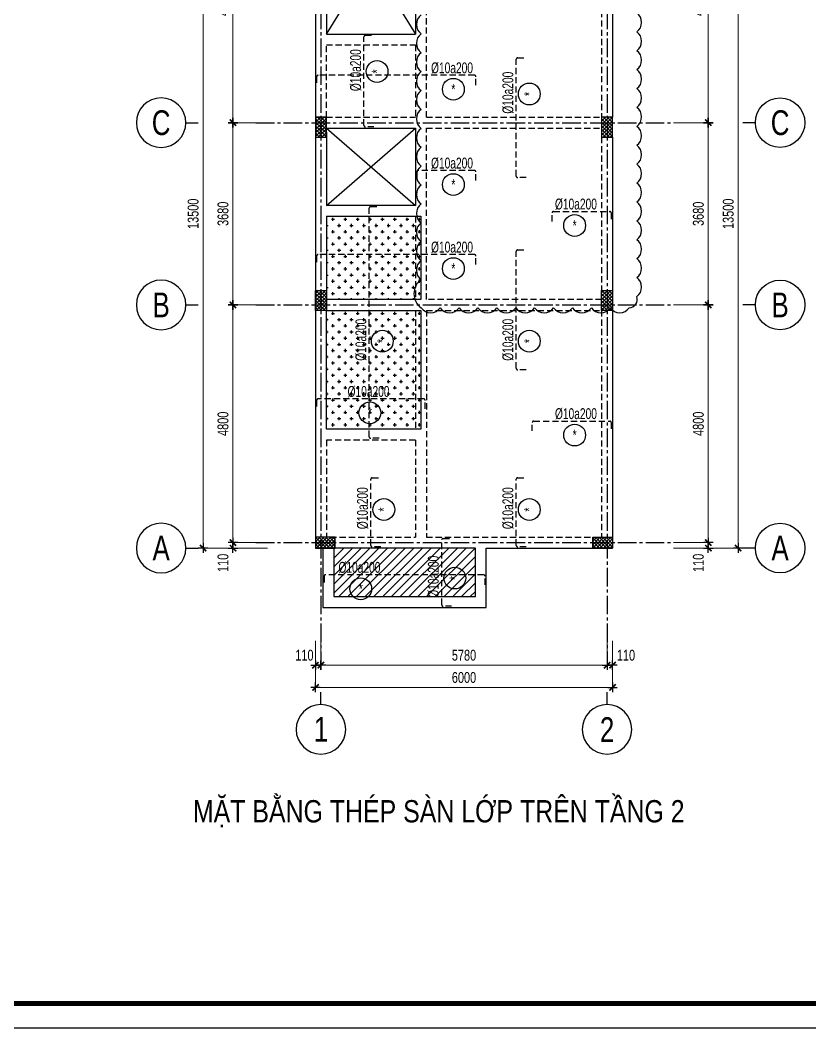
# Model space of a CAD drawing. Header units: millimetres. Extents: x -19243 to 35436, y -10001 to 31108.
# Drawn here: x 11358 to 27309, y -10001 to 10346 of the extents above; entities that cross this region are included whole.
import ezdxf
from ezdxf.enums import TextEntityAlignment as Align

# ---------------------------------------------------------------- set-up
doc = ezdxf.new("R2010")
doc.units = ezdxf.units.MM
doc.header["$MEASUREMENT"] = 0
for name, pattern in [('HIDDEN', [0.375, 0.25, -0.125]), ('Xref Grid A18$0$CENTER2', [1.125, 0.75, -0.125, 0.125, -0.125]), ('Xref Structure Plan 2 (A18)$0$HIDDEN', [0.375, 0.25, -0.125])]:
    doc.linetypes.add(name, pattern=pattern)
doc.layers.get('DEFPOINTS').update_dxf_attribs({"color": 87})
for name, color, linetype in [('06.TEXT', 2, 'Continuous'), ('CDC.14.STEELNUM', 2, 'Continuous'), ('KCS_STEEL_TOP', 4, 'HIDDEN'), ('KCS_TEXT_THEP', 7, 'Continuous'), ('Xref Column Plan 2 (A18)$0$$0$09.COLUMN', 4, 'Continuous'), ('Xref Column Plan 2 (A18)$0$10.HATCH', 9, 'Continuous'), ('Xref Grid A18$0$01.AXIS', 160, 'Xref Grid A18$0$CENTER2'), ('Xref Grid A18$0$02.DIM', 8, 'Continuous'), ('Xref Structure Plan 2 (A18)$0$03.BORDER', 3, 'Continuous'), ('Xref Structure Plan 2 (A18)$0$04.HIDDEN', 8, 'Xref Structure Plan 2 (A18)$0$HIDDEN'), ('Xref Structure Plan 2 (A18)$0$10.HATCH', 9, 'Continuous'), ('Xref Structure Plan 2 (A18)$0$11.NOTE', 8, 'Continuous')]:
    doc.layers.add(name, color=color, linetype=linetype)
for name, color, linetype, lineweight in [('KHUNGTEN', 7, 'Continuous', 20), ('Xref Column Plan 2 (A18)$0$KHUNGTEN', 7, 'Continuous', 20), ('Xref khung ten  A3 TKCS$0$A-KY HIEU', 34, 'Continuous', 20)]:
    doc.layers.add(name, color=color, linetype=linetype, lineweight=lineweight)
doc.styles.add('ARIAL', font='arial.ttf', dxfattribs={"width": 0.6})
doc.styles.add('KCS_SMTEXT', font='3t-unicode.shx', dxfattribs={"width": 0.7})
doc.styles.add('Xref Grid A18$0$BIGTEXT', font='arial.ttf', dxfattribs={"width": 0.8})
doc.styles.add('Xref Grid A18$0$SMTEXT', font='3t-unicode.shx', dxfattribs={"width": 0.75})
doc.dimstyles.new('Xref Grid A18$0$X1', dxfattribs={"dimtxt": 220, "dimasz": 0.8, "dimexe": 0, "dimexo": 0, "dimgap": 90, "dimtad": 1, "dimdec": 0, "dimzin": 13, "dimdsep": 46, "dimtxsty": 'Xref Grid A18$0$SMTEXT', "dimblk1": 'Xref Grid A18$0$CHEO', "dimblk2": 'Xref Grid A18$0$CHEO', "dimsah": 1, "dimcen": 0, "dimclrd": 256, "dimclre": 256, "dimclrt": 2, "dimadec": 0, "dimazin": 0, "dimtfac": 1, "dimtdec": 0, "dimtix": 1, "dimtmove": 2, "dimatfit": 3, "dimldrblk": 'Xref Grid A18$0$CHEO', "dimfxl": 1, "dimtolj": 1, "dimtzin": 13, "dimarcsym": 0})
pattern_1 = [(135, (-6989.16, 4489.917), (-35.35534, -35.35534), []), (225, (-6989.16, 4489.917), (35.35534, -35.35534), [])]

# ---------------------------------------------------------------- blocks, each defined once
blk = doc.blocks.new('Xref khung ten  A3 TKCS')
at = {"layer": 'DEFPOINTS', "color": 125}
blk.add_lwpolyline([(-57730.37, -13938.76), (-57310.37, -13938.76), (-57310.37, -13641.76), (-57730.37, -13641.76)], close=True, dxfattribs=at)
at = {"layer": 'Xref khung ten  A3 TKCS$0$A-KY HIEU', "color": 0, "const_width": 1.02}
blk.add_lwpolyline([(-57716.02, -13933.85), (-57716.02, -13646.66), (-57315.38, -13646.66), (-57315.38, -13933.85)], close=True, dxfattribs=at)
blk = doc.blocks.new('Xref Grid A18$0$CHEO')
at = {"layer": 'Xref Grid A18$0$02.DIM'}
for points in [[(-121, 0), (121, 0)], [(0, 121), (0, -121)]]:
    blk.add_lwpolyline(points, dxfattribs=at)
at = {"layer": 'Xref Grid A18$0$02.DIM', "const_width": 40}
blk.add_lwpolyline([(80, 80), (-80, -81)], dxfattribs=at)
blk = doc.blocks.new('*D443')
at = {"layer": 'DEFPOINTS', "color": 0, "transparency": 16777216}
for p in [(-1076, 4800), (-1076, 0), (-1777, 0)]:
    blk.add_point(p, dxfattribs=at)
at = {"layer": 'Xref Grid A18$0$02.DIM', "lineweight": -2, "transparency": 16777216}
for p, q in [((-1076, 4800), (-1777, 4800)), ((-1777, 4799), (-1777, 1)), ((-1076, 0), (-1777, 0))]:
    blk.add_line(p, q, dxfattribs=at)
at = {"layer": 'Xref Grid A18$0$02.DIM', "lineweight": -2, "transparency": 16777216, "xscale": 0.8, "yscale": 0.8, "zscale": 0.8}
for p, rotation in [((-1777, 4800), 90), ((-1777, 0), 270)]:
    blk.add_blockref('Xref Grid A18$0$CHEO', p, dxfattribs=dict(at, rotation=rotation))
at = {"layer": 'Xref Grid A18$0$02.DIM', "color": 2, "transparency": 16777216, "insert": (-1977, 2400), "char_height": 220, "attachment_point": 5, "rotation": 90, "style": 'Xref Grid A18$0$SMTEXT'}
blk.add_mtext('\\A1;4800', dxfattribs=at)
blk = doc.blocks.new('*D444')
at = {"layer": 'DEFPOINTS', "color": 0, "transparency": 16777216}
for p in [(-1777, 8480), (-1076, 8480), (-1076, 4800)]:
    blk.add_point(p, dxfattribs=at)
at = {"layer": 'Xref Grid A18$0$02.DIM', "lineweight": -2, "transparency": 16777216}
for p, q in [((-1076, 8480), (-1777, 8480)), ((-1777, 4801), (-1777, 8479)), ((-1076, 4800), (-1777, 4800))]:
    blk.add_line(p, q, dxfattribs=at)
at = {"layer": 'Xref Grid A18$0$02.DIM', "lineweight": -2, "transparency": 16777216, "xscale": 0.8, "yscale": 0.8, "zscale": 0.8}
for p, rotation in [((-1777, 8480), 90), ((-1777, 4800), 270)]:
    blk.add_blockref('Xref Grid A18$0$CHEO', p, dxfattribs=dict(at, rotation=rotation))
at = {"layer": 'Xref Grid A18$0$02.DIM', "color": 2, "transparency": 16777216, "insert": (-1977, 6640), "char_height": 220, "attachment_point": 5, "rotation": 90, "style": 'Xref Grid A18$0$SMTEXT'}
blk.add_mtext('\\A1;3680', dxfattribs=at)
blk = doc.blocks.new('*D445')
at = {"layer": 'DEFPOINTS', "color": 0, "transparency": 16777216}
for p in [(-1777, 13280), (-1076, 13280), (-1076, 8480)]:
    blk.add_point(p, dxfattribs=at)
at = {"layer": 'Xref Grid A18$0$02.DIM', "lineweight": -2, "transparency": 16777216}
for p, q in [((-1076, 13280), (-1777, 13280)), ((-1777, 8481), (-1777, 13279)), ((-1076, 8480), (-1777, 8480))]:
    blk.add_line(p, q, dxfattribs=at)
at = {"layer": 'Xref Grid A18$0$02.DIM', "lineweight": -2, "transparency": 16777216, "xscale": 0.8, "yscale": 0.8, "zscale": 0.8}
for p, rotation in [((-1777, 13280), 90), ((-1777, 8480), 270)]:
    blk.add_blockref('Xref Grid A18$0$CHEO', p, dxfattribs=dict(at, rotation=rotation))
at = {"layer": 'Xref Grid A18$0$02.DIM', "color": 2, "transparency": 16777216, "insert": (-1977, 10880), "char_height": 220, "attachment_point": 5, "rotation": 90, "style": 'Xref Grid A18$0$SMTEXT'}
blk.add_mtext('\\A1;4800', dxfattribs=at)
blk = doc.blocks.new('*D456')
at = {"layer": 'DEFPOINTS', "color": 0, "transparency": 16777216}
for p in [(0, -1983), (5780, -1983), (5780, -2474)]:
    blk.add_point(p, dxfattribs=at)
at = {"layer": 'Xref Grid A18$0$02.DIM', "lineweight": -2, "transparency": 16777216}
for p, q in [((0, -1983), (0, -2474)), ((5780, -1983), (5780, -2474)), ((1, -2474), (5779, -2474))]:
    blk.add_line(p, q, dxfattribs=at)
at = {"layer": 'Xref Grid A18$0$02.DIM', "lineweight": -2, "transparency": 16777216, "xscale": 0.8, "yscale": 0.8, "zscale": 0.8, "rotation": 180}
blk.add_blockref('Xref Grid A18$0$CHEO', (0, -2474), dxfattribs=at)
at = {"layer": 'Xref Grid A18$0$02.DIM', "lineweight": -2, "transparency": 16777216, "xscale": 0.8, "yscale": 0.8, "zscale": 0.8}
blk.add_blockref('Xref Grid A18$0$CHEO', (5780, -2474), dxfattribs=at)
at = {"layer": 'Xref Grid A18$0$02.DIM', "color": 2, "transparency": 16777216, "insert": (2890, -2274), "char_height": 220, "attachment_point": 5, "style": 'Xref Grid A18$0$SMTEXT'}
blk.add_mtext('\\A1;5780', dxfattribs=at)
blk = doc.blocks.new('*D457')
at = {"layer": 'DEFPOINTS', "color": 0, "transparency": 16777216}
for p in [(-2380, 13390), (-1076, 13390), (-1076, -110)]:
    blk.add_point(p, dxfattribs=at)
at = {"layer": 'Xref Grid A18$0$02.DIM', "lineweight": -2, "transparency": 16777216}
for p, q in [((-1076, 13390), (-2380, 13390)), ((-2380, -109), (-2380, 13389)), ((-1076, -110), (-2380, -110))]:
    blk.add_line(p, q, dxfattribs=at)
at = {"layer": 'Xref Grid A18$0$02.DIM', "lineweight": -2, "transparency": 16777216, "xscale": 0.8, "yscale": 0.8, "zscale": 0.8}
for p, rotation in [((-2380, 13390), 90), ((-2380, -110), 270)]:
    blk.add_blockref('Xref Grid A18$0$CHEO', p, dxfattribs=dict(at, rotation=rotation))
at = {"layer": 'Xref Grid A18$0$02.DIM', "color": 2, "transparency": 16777216, "insert": (-2580, 6640), "char_height": 220, "attachment_point": 5, "rotation": 90, "style": 'Xref Grid A18$0$SMTEXT'}
blk.add_mtext('\\A1;13500', dxfattribs=at)
blk = doc.blocks.new('*D458')
at = {"layer": 'DEFPOINTS', "color": 0, "transparency": 16777216}
for p in [(-110, -1983), (0, -1983), (-110, -2474)]:
    blk.add_point(p, dxfattribs=at)
at = {"layer": 'Xref Grid A18$0$02.DIM', "lineweight": -2, "transparency": 16777216}
for p, q in [((-110, -1983), (-110, -2474)), ((0, -1983), (0, -2474)), ((-111, -2474), (-112, -2474)), ((0, -2474), (-110, -2474)), ((1, -2474), (2, -2474))]:
    blk.add_line(p, q, dxfattribs=at)
at = {"layer": 'Xref Grid A18$0$02.DIM', "lineweight": -2, "transparency": 16777216, "xscale": 0.8, "yscale": 0.8, "zscale": 0.8}
blk.add_blockref('Xref Grid A18$0$CHEO', (-110, -2474), dxfattribs=at)
at = {"layer": 'Xref Grid A18$0$02.DIM', "lineweight": -2, "transparency": 16777216, "xscale": 0.8, "yscale": 0.8, "zscale": 0.8, "rotation": 180}
blk.add_blockref('Xref Grid A18$0$CHEO', (0, -2474), dxfattribs=at)
at = {"layer": 'Xref Grid A18$0$02.DIM', "color": 2, "transparency": 16777216, "insert": (-333, -2274), "char_height": 220, "attachment_point": 5, "style": 'Xref Grid A18$0$SMTEXT'}
blk.add_mtext('\\A1;110', dxfattribs=at)
blk = doc.blocks.new('*D459')
at = {"layer": 'DEFPOINTS', "color": 0, "transparency": 16777216}
for p in [(5780, -1983), (5890, -1983), (5890, -2474)]:
    blk.add_point(p, dxfattribs=at)
at = {"layer": 'Xref Grid A18$0$02.DIM', "lineweight": -2, "transparency": 16777216}
for p, q in [((5780, -1983), (5780, -2474)), ((5890, -1983), (5890, -2474)), ((5779, -2474), (5778, -2474)), ((5780, -2474), (5890, -2474)), ((5891, -2474), (5892, -2474))]:
    blk.add_line(p, q, dxfattribs=at)
at = {"layer": 'Xref Grid A18$0$02.DIM', "lineweight": -2, "transparency": 16777216, "xscale": 0.8, "yscale": 0.8, "zscale": 0.8}
blk.add_blockref('Xref Grid A18$0$CHEO', (5780, -2474), dxfattribs=at)
at = {"layer": 'Xref Grid A18$0$02.DIM', "lineweight": -2, "transparency": 16777216, "xscale": 0.8, "yscale": 0.8, "zscale": 0.8, "rotation": 180}
blk.add_blockref('Xref Grid A18$0$CHEO', (5890, -2474), dxfattribs=at)
at = {"layer": 'Xref Grid A18$0$02.DIM', "color": 2, "transparency": 16777216, "insert": (6162, -2274), "char_height": 220, "attachment_point": 5, "style": 'Xref Grid A18$0$SMTEXT'}
blk.add_mtext('\\A1;110', dxfattribs=at)
blk = doc.blocks.new('*D460')
at = {"layer": 'DEFPOINTS', "color": 0, "transparency": 16777216}
for p in [(-110, -1983), (5890, -1983), (5890, -2924)]:
    blk.add_point(p, dxfattribs=at)
at = {"layer": 'Xref Grid A18$0$02.DIM', "lineweight": -2, "transparency": 16777216}
for p, q in [((-110, -1983), (-110, -2924)), ((5890, -1983), (5890, -2924)), ((-109, -2924), (5889, -2924))]:
    blk.add_line(p, q, dxfattribs=at)
at = {"layer": 'Xref Grid A18$0$02.DIM', "lineweight": -2, "transparency": 16777216, "xscale": 0.8, "yscale": 0.8, "zscale": 0.8, "rotation": 180}
blk.add_blockref('Xref Grid A18$0$CHEO', (-110, -2924), dxfattribs=at)
at = {"layer": 'Xref Grid A18$0$02.DIM', "lineweight": -2, "transparency": 16777216, "xscale": 0.8, "yscale": 0.8, "zscale": 0.8}
blk.add_blockref('Xref Grid A18$0$CHEO', (5890, -2924), dxfattribs=at)
at = {"layer": 'Xref Grid A18$0$02.DIM', "color": 2, "transparency": 16777216, "insert": (2890, -2724), "char_height": 220, "attachment_point": 5, "style": 'Xref Grid A18$0$SMTEXT'}
blk.add_mtext('\\A1;6000', dxfattribs=at)
blk = doc.blocks.new('*D462')
at = {"layer": 'DEFPOINTS', "color": 0, "transparency": 16777216}
for p in [(-1076, 0), (-1777, -110), (-1076, -110)]:
    blk.add_point(p, dxfattribs=at)
at = {"layer": 'Xref Grid A18$0$02.DIM', "lineweight": -2, "transparency": 16777216}
for p, q in [((-1777, 1), (-1777, 2)), ((-1076, 0), (-1777, 0)), ((-1777, 0), (-1777, -110)), ((-1076, -110), (-1777, -110)), ((-1777, -111), (-1777, -112))]:
    blk.add_line(p, q, dxfattribs=at)
at = {"layer": 'Xref Grid A18$0$02.DIM', "lineweight": -2, "transparency": 16777216, "xscale": 0.8, "yscale": 0.8, "zscale": 0.8}
for p, rotation in [((-1777, 0), 270), ((-1777, -110), 90)]:
    blk.add_blockref('Xref Grid A18$0$CHEO', p, dxfattribs=dict(at, rotation=rotation))
at = {"layer": 'Xref Grid A18$0$02.DIM', "color": 2, "transparency": 16777216, "insert": (-1977, -408), "char_height": 220, "attachment_point": 5, "rotation": 90, "style": 'Xref Grid A18$0$SMTEXT'}
blk.add_mtext('\\A1;110', dxfattribs=at)
blk = doc.blocks.new('Xref Grid A18$0$_Axis name')
at = {"layer": 'Xref Grid A18$0$02.DIM'}
blk.add_line((0, 2.5), (0, 0), dxfattribs=at)
blk.add_circle((0, 7.5), 5, dxfattribs=at)
at = {"layer": 'Xref Grid A18$0$02.DIM', "style": 'Xref Grid A18$0$BIGTEXT', "width": 0.75}
blk.add_attdef('.', text='', height=5, dxfattribs=at).set_placement((0, 7.5), align=Align.MIDDLE)
blk = doc.blocks.new('*D446')
at = {"layer": 'DEFPOINTS', "color": 0, "transparency": 16777216}
for p in [(7124, 4800), (7124, 0), (7824, 0)]:
    blk.add_point(p, dxfattribs=at)
at = {"layer": 'Xref Grid A18$0$02.DIM', "lineweight": -2, "transparency": 16777216}
for p, q in [((7124, 4800), (7824, 4800)), ((7824, 4799), (7824, 1)), ((7124, 0), (7824, 0))]:
    blk.add_line(p, q, dxfattribs=at)
at = {"layer": 'Xref Grid A18$0$02.DIM', "lineweight": -2, "transparency": 16777216, "xscale": 0.8, "yscale": 0.8, "zscale": 0.8}
for p, rotation in [((7824, 4800), 90), ((7824, 0), 270)]:
    blk.add_blockref('Xref Grid A18$0$CHEO', p, dxfattribs=dict(at, rotation=rotation))
at = {"layer": 'Xref Grid A18$0$02.DIM', "color": 2, "transparency": 16777216, "insert": (7624, 2400), "char_height": 220, "attachment_point": 5, "rotation": 90, "style": 'Xref Grid A18$0$SMTEXT'}
blk.add_mtext('\\A1;4800', dxfattribs=at)
blk = doc.blocks.new('*D447')
at = {"layer": 'DEFPOINTS', "color": 0, "transparency": 16777216}
for p in [(7124, 8480), (7824, 8480), (7124, 4800)]:
    blk.add_point(p, dxfattribs=at)
at = {"layer": 'Xref Grid A18$0$02.DIM', "lineweight": -2, "transparency": 16777216}
for p, q in [((7124, 8480), (7824, 8480)), ((7824, 4801), (7824, 8479)), ((7124, 4800), (7824, 4800))]:
    blk.add_line(p, q, dxfattribs=at)
at = {"layer": 'Xref Grid A18$0$02.DIM', "lineweight": -2, "transparency": 16777216, "xscale": 0.8, "yscale": 0.8, "zscale": 0.8}
for p, rotation in [((7824, 8480), 90), ((7824, 4800), 270)]:
    blk.add_blockref('Xref Grid A18$0$CHEO', p, dxfattribs=dict(at, rotation=rotation))
at = {"layer": 'Xref Grid A18$0$02.DIM', "color": 2, "transparency": 16777216, "insert": (7624, 6640), "char_height": 220, "attachment_point": 5, "rotation": 90, "style": 'Xref Grid A18$0$SMTEXT'}
blk.add_mtext('\\A1;3680', dxfattribs=at)
blk = doc.blocks.new('*D448')
at = {"layer": 'DEFPOINTS', "color": 0, "transparency": 16777216}
for p in [(7124, 13280), (7824, 13280), (7124, 8480)]:
    blk.add_point(p, dxfattribs=at)
at = {"layer": 'Xref Grid A18$0$02.DIM', "lineweight": -2, "transparency": 16777216}
for p, q in [((7124, 13280), (7824, 13280)), ((7824, 8481), (7824, 13279)), ((7124, 8480), (7824, 8480))]:
    blk.add_line(p, q, dxfattribs=at)
at = {"layer": 'Xref Grid A18$0$02.DIM', "lineweight": -2, "transparency": 16777216, "xscale": 0.8, "yscale": 0.8, "zscale": 0.8}
for p, rotation in [((7824, 13280), 90), ((7824, 8480), 270)]:
    blk.add_blockref('Xref Grid A18$0$CHEO', p, dxfattribs=dict(at, rotation=rotation))
at = {"layer": 'Xref Grid A18$0$02.DIM', "color": 2, "transparency": 16777216, "insert": (7624, 10880), "char_height": 220, "attachment_point": 5, "rotation": 90, "style": 'Xref Grid A18$0$SMTEXT'}
blk.add_mtext('\\A1;4800', dxfattribs=at)
blk = doc.blocks.new('*D449')
at = {"layer": 'DEFPOINTS', "color": 0, "transparency": 16777216}
for p in [(7124, 13390), (8428, 13390), (7124, -110)]:
    blk.add_point(p, dxfattribs=at)
at = {"layer": 'Xref Grid A18$0$02.DIM', "lineweight": -2, "transparency": 16777216}
for p, q in [((7124, 13390), (8428, 13390)), ((8428, -109), (8428, 13389)), ((7124, -110), (8428, -110))]:
    blk.add_line(p, q, dxfattribs=at)
at = {"layer": 'Xref Grid A18$0$02.DIM', "lineweight": -2, "transparency": 16777216, "xscale": 0.8, "yscale": 0.8, "zscale": 0.8}
for p, rotation in [((8428, 13390), 90), ((8428, -110), 270)]:
    blk.add_blockref('Xref Grid A18$0$CHEO', p, dxfattribs=dict(at, rotation=rotation))
at = {"layer": 'Xref Grid A18$0$02.DIM', "color": 2, "transparency": 16777216, "insert": (8228, 6640), "char_height": 220, "attachment_point": 5, "rotation": 90, "style": 'Xref Grid A18$0$SMTEXT'}
blk.add_mtext('\\A1;13500', dxfattribs=at)
blk = doc.blocks.new('*D451')
at = {"layer": 'DEFPOINTS', "color": 0, "transparency": 16777216}
for p in [(7124, 0), (7124, -110), (7824, -110)]:
    blk.add_point(p, dxfattribs=at)
at = {"layer": 'Xref Grid A18$0$02.DIM', "lineweight": -2, "transparency": 16777216}
for p, q in [((7124, 0), (7824, 0)), ((7824, 1), (7824, 2)), ((7824, 0), (7824, -110)), ((7124, -110), (7824, -110)), ((7824, -111), (7824, -112))]:
    blk.add_line(p, q, dxfattribs=at)
at = {"layer": 'Xref Grid A18$0$02.DIM', "lineweight": -2, "transparency": 16777216, "xscale": 0.8, "yscale": 0.8, "zscale": 0.8}
for p, rotation in [((7824, 0), 270), ((7824, -110), 90)]:
    blk.add_blockref('Xref Grid A18$0$CHEO', p, dxfattribs=dict(at, rotation=rotation))
at = {"layer": 'Xref Grid A18$0$02.DIM', "color": 2, "transparency": 16777216, "insert": (7624, -408), "char_height": 220, "attachment_point": 5, "rotation": 90, "style": 'Xref Grid A18$0$SMTEXT'}
blk.add_mtext('\\A1;110', dxfattribs=at)
blk = doc.blocks.new('Xref Grid A18')
at = {"layer": 'Xref Grid A18$0$01.AXIS', "ltscale": 500}
for p, q in [((0, 15804.1), (0, -2571.1)), ((5780, 15804.1), (5780, -2571.1)), ((-1314.9, 8480), (7123.7, 8480)), ((-1314.9, 4800), (7123.7, 4800)), ((-1314.9, 0), (7123.7, 0))]:
    blk.add_line(p, q, dxfattribs=at)
ref = blk.add_blockref('Xref Grid A18$0$_Axis name', (-2477.1, 8480), dxfattribs=dict(xscale=-100.0000000000003, yscale=100.0000000000003, zscale=100, rotation=90))
ref.add_attrib('.', 'C', dxfattribs={"layer": 'Xref Grid A18$0$02.DIM', "height": 500, "style": 'Xref Grid A18$0$BIGTEXT', "width": 0.75}).set_placement((-3227.1, 8480), align=Align.MIDDLE)
ref = blk.add_blockref('Xref Grid A18$0$_Axis name', (8524.7, 8480), dxfattribs=dict(xscale=100, yscale=100, zscale=100, rotation=270))
ref.add_attrib('.', 'C', dxfattribs={"layer": 'Xref Grid A18$0$02.DIM', "height": 500, "style": 'Xref Grid A18$0$BIGTEXT', "width": 0.75}).set_placement((9274.7, 8480), align=Align.MIDDLE)
ref = blk.add_blockref('Xref Grid A18$0$_Axis name', (-2477.1, 4800), dxfattribs=dict(xscale=-100.0000000000003, yscale=100.0000000000003, zscale=100, rotation=90))
ref.add_attrib('.', 'B', dxfattribs={"layer": 'Xref Grid A18$0$02.DIM', "height": 500, "style": 'Xref Grid A18$0$BIGTEXT', "width": 0.75}).set_placement((-3227.1, 4800), align=Align.MIDDLE)
ref = blk.add_blockref('Xref Grid A18$0$_Axis name', (8524.7, 4800), dxfattribs=dict(xscale=100, yscale=100, zscale=100, rotation=270))
ref.add_attrib('.', 'B', dxfattribs={"layer": 'Xref Grid A18$0$02.DIM', "height": 500, "style": 'Xref Grid A18$0$BIGTEXT', "width": 0.75}).set_placement((9274.7, 4800), align=Align.MIDDLE)
ref = blk.add_blockref('Xref Grid A18$0$_Axis name', (-2477.1, -110), dxfattribs=dict(xscale=-100.0000000000003, yscale=100.0000000000003, zscale=100, rotation=90))
ref.add_attrib('.', 'A', dxfattribs={"layer": 'Xref Grid A18$0$02.DIM', "height": 500, "style": 'Xref Grid A18$0$BIGTEXT', "width": 0.75}).set_placement((-3227.1, -110), align=Align.MIDDLE)
ref = blk.add_blockref('Xref Grid A18$0$_Axis name', (8524.7, -110), dxfattribs=dict(xscale=100, yscale=100, zscale=100, rotation=270))
ref.add_attrib('.', 'A', dxfattribs={"layer": 'Xref Grid A18$0$02.DIM', "height": 500, "style": 'Xref Grid A18$0$BIGTEXT', "width": 0.75}).set_placement((9274.7, -110), align=Align.MIDDLE)
ref = blk.add_blockref('Xref Grid A18$0$_Axis name', (0, -3020.9), dxfattribs=dict(xscale=-100, yscale=100, zscale=100, rotation=180))
ref.add_attrib('.', '1', dxfattribs={"layer": 'Xref Grid A18$0$02.DIM', "height": 500, "style": 'Xref Grid A18$0$BIGTEXT', "width": 0.75}).set_placement((0, -3770.9), align=Align.MIDDLE)
ref = blk.add_blockref('Xref Grid A18$0$_Axis name', (5780, -3020.9), dxfattribs=dict(xscale=-100, yscale=100, zscale=100, rotation=180))
ref.add_attrib('.', '2', dxfattribs={"layer": 'Xref Grid A18$0$02.DIM', "height": 500, "style": 'Xref Grid A18$0$BIGTEXT', "width": 0.75}).set_placement((5780, -3770.9), align=Align.MIDDLE)
at = {"layer": 'Xref Grid A18$0$02.DIM'}
for base, p1, p2, angle, picture, middle in [((-2380.3, 13390), (-1076.1, -110), (-1076.1, 13390), 90, '*D457', (-2580.3, 6640)), ((8428, 13390), (7123.7, -110), (7123.7, 13390), 90, '*D449', (8228, 6640)), ((-1776.6, 13280), (-1076.1, 8480), (-1076.1, 13280), 270, '*D445', (-1976.6, 10880)), ((7824.2, 13280), (7123.7, 8480), (7123.7, 13280), 270, '*D448', (7624.2, 10880)), ((-1776.6, 8480), (-1076.1, 4800), (-1076.1, 8480), 270, '*D444', (-1976.6, 6640)), ((7824.2, 8480), (7123.7, 4800), (7123.7, 8480), 270, '*D447', (7624.2, 6640)), ((-1776.6, 0), (-1076.1, 4800), (-1076.1, 0), 270, '*D443', (-1976.6, 2400)), ((7824.2, 0), (7123.7, 4800), (7123.7, 0), 270, '*D446', (7624.2, 2400))]:
    dim = blk.add_linear_dim(base=base, p1=p1, p2=p2, angle=angle, dimstyle='Xref Grid A18$0$X1', dxfattribs=at)
    dim.commit()
    dim.dimension.update_dxf_attribs({"geometry": picture, "text_midpoint": middle})
for base, p1, p2, picture, middle in [((-1776.6, -110), (-1076.1, 0), (-1076.1, -110), '*D462', (-1976.6, -408.2)), ((7824.2, -110), (7123.7, 0), (7123.7, -110), '*D451', (7624.2, -408.2))]:
    dim = blk.add_linear_dim(base=base, p1=p1, p2=p2, angle=270, dimstyle='Xref Grid A18$0$X1', dxfattribs=at)
    dim.commit()
    dim.dimension.update_dxf_attribs({"geometry": picture, "text_midpoint": middle, "dimtype": 128})
for base, p1, p2, picture, middle in [((-110, -2474.3), (0, -1983.4), (-110, -1983.4), '*D458', (-333.1, -2274.3)), ((5890, -2474.3), (5780, -1983.4), (5890, -1983.4), '*D459', (6162, -2274.3))]:
    dim = blk.add_linear_dim(base=base, p1=p1, p2=p2, dimstyle='Xref Grid A18$0$X1', dxfattribs=at)
    dim.commit()
    dim.dimension.update_dxf_attribs({"geometry": picture, "text_midpoint": middle, "dimtype": 128})
for base, p1, p2, picture, middle in [((5890, -2924.2), (-110, -1983.4), (5890, -1983.4), '*D460', (2890, -2724.2)), ((5780, -2474.3), (0, -1983.4), (5780, -1983.4), '*D456', (2890, -2274.3))]:
    dim = blk.add_linear_dim(base=base, p1=p1, p2=p2, dimstyle='Xref Grid A18$0$X1', dxfattribs=at)
    dim.commit()
    dim.dimension.update_dxf_attribs({"geometry": picture, "text_midpoint": middle})
blk = doc.blocks.new('Xref Column Plan 2 (A18)')
at = {"layer": 'Xref Column Plan 2 (A18)$0$10.HATCH'}
h = blk.add_hatch(dxfattribs=at)
h.set_pattern_fill('ANSI37', color=256, scale=400)
h.set_pattern_definition([(45, (4489.51, 15388.757), (-35.35534, 35.35534), []), (135, (4489.51, 15388.757), (-35.35534, -35.35534), [])])
h.paths.add_polyline_path([(-110, 8190), (110, 8190), (110, 8590), (-110, 8590)])
h = blk.add_hatch(dxfattribs=at)
h.set_pattern_fill('ANSI37', color=256, scale=400)
h.set_pattern_definition([(45, (4990.323, 15648.757), (-35.35534, 35.35534), []), (135, (4990.323, 15648.757), (-35.35534, -35.35534), [])])
h.paths.add_polyline_path([(5890, 8590), (5670, 8590), (5670, 8190), (5890, 8190)])
h = blk.add_hatch(dxfattribs=at)
h.set_pattern_fill('ANSI37', color=256, scale=400)
h.set_pattern_definition([(45, (4489.51, 11788.757), (-35.35534, 35.35534), []), (135, (4489.51, 11788.757), (-35.35534, -35.35534), [])])
h.paths.add_polyline_path([(-110, 5090), (110, 5090), (110, 4690), (-110, 4690)])
h = blk.add_hatch(dxfattribs=at)
h.set_pattern_fill('ANSI37', color=256, scale=400)
h.set_pattern_definition([(45, (4990.323, 15648.757), (-35.35534, 35.35534), []), (135, (4990.323, 15648.757), (-35.35534, -35.35534), [])])
h.paths.add_polyline_path([(5890, 4690), (5670, 4690), (5670, 5090), (5890, 5090)])
h = blk.add_hatch(dxfattribs=at)
h.set_pattern_fill('ANSI37', color=256, scale=400, angle=90)
h.set_pattern_definition(pattern_1)
h.paths.add_polyline_path([(290, -110), (290, 110), (-110, 110), (-110, -110)])
h = blk.add_hatch(dxfattribs=at)
h.set_pattern_fill('ANSI37', color=256, scale=400, angle=90)
h.set_pattern_definition(pattern_1)
h.paths.add_polyline_path([(5490, -110), (5490, 110), (5890, 110), (5890, -110)])
at = {"layer": 'Xref Column Plan 2 (A18)$0$$0$09.COLUMN'}
for points in [[(-110, 8190), (110, 8190), (110, 8590), (-110, 8590)], [(5890, 8590), (5670, 8590), (5670, 8190), (5890, 8190)], [(-110, 5090), (110, 5090), (110, 4690), (-110, 4690)], [(5890, 4690), (5670, 4690), (5670, 5090), (5890, 5090)], [(290, -110), (290, 110), (-110, 110), (-110, -110)], [(5490, -110), (5490, 110), (5890, 110), (5890, -110)]]:
    blk.add_lwpolyline(points, close=True, dxfattribs=at)
at = {"layer": 'Xref Column Plan 2 (A18)$0$KHUNGTEN'}
blk.add_blockref('Xref Grid A18', (0, 0), dxfattribs=at)
blk = doc.blocks.new('Xref Structure Plan 2 (A18)')
at = {"layer": 'Xref Structure Plan 2 (A18)$0$10.HATCH'}
h = blk.add_hatch(dxfattribs=at)
h.set_pattern_fill('CROSS', color=256, scale=500)
h.set_pattern_definition([(0, (-3480, 2200), (125, 125), [62.5, -187.5]), (90, (-3448.75, 2168.75), (-125, 125), [62.5, -187.5])])
h.paths.add_polyline_path([(2020, 6590), (110, 6590), (110, 4910), (2020, 4910)])
h = blk.add_hatch(dxfattribs=at)
h.set_pattern_fill('CROSS', color=256, scale=500)
h.set_pattern_definition([(0, (-3480, 300), (125, 125), [62.5, -187.5]), (90, (-3448.75, 268.75), (-125, 125), [62.5, -187.5])])
h.paths.add_polyline_path([(2020, 4690), (110, 4690), (110, 2290), (2020, 2290)])
h = blk.add_hatch(dxfattribs=at)
h.set_pattern_fill('ANSI31', color=256, scale=1000)
h.paths.add_polyline_path([(260, -110), (260, -1090), (3120, -1090), (3120, -110)])
at = {"layer": 'Xref Structure Plan 2 (A18)$0$03.BORDER'}
for p, q in [((-110, 13170), (-110, 8590)), ((110, 13170), (110, 10270)), ((1910, 13170), (1910, 10270)), ((5890, 13170), (5890, 8590)), ((-110, 8290), (-110, 6810)), ((110, 8290), (110, 6810)), ((5890, 8190), (5890, 4990)), ((-110, 7380), (-110, 4990)), ((110, 6590), (110, 5090)), ((-110, 4690), (-110, 110)), ((5890, 4690), (5890, -110))]:
    blk.add_line(p, q, dxfattribs=at)
for points in [[(110, 10270), (1910, 10270)], [(110, 8370), (1910, 8370), (1910, 6810), (110, 6810)], [(110, 6590), (2020, 6590), (2020, 4910), (110, 4910)], [(110, 4690), (2020, 4690), (2020, 2290), (110, 2290), (110, 4690)], [(40, -110), (40, -1310), (3340, -1310), (3340, -110), (5890, -110)]]:
    blk.add_lwpolyline(points, dxfattribs=at)
at = {"layer": 'Xref Structure Plan 2 (A18)$0$03.BORDER', "elevation": 0}
blk.add_lwpolyline([(3120, -1090), (3120, -110), (260, -110), (260, -1090), (3120, -1090)], dxfattribs=at)
at = {"layer": 'Xref Structure Plan 2 (A18)$0$04.HIDDEN', "ltscale": 500}
for p, q in [((5671, 13170), (5670, 8590)), ((5670, 8190), (5670, 5090)), ((1910, 4690), (1910, 2290)), ((2130, 4690), (2130, 110)), ((5670, 4690), (5670, 110)), ((110, 2070), (110, 110)), ((1910, 2070), (110, 2070)), ((1910, 2070), (1910, 110))]:
    blk.add_line(p, q, dxfattribs=at)
for points in [[(2130, 8590), (2130, 13170)], [(110, 8590), (110, 10050)], [(110, 10050), (1910, 10050), (1910, 8590)], [(110, 8590), (1910, 8590)], [(2130, 8590), (5670, 8590)], [(5670, 4909), (2130, 4909), (2130, 8370), (5670, 8370)], [(1910, 6590), (1910, 4910)], [(2130, 4690), (5670, 4690)], [(190, 110), (1910, 110)], [(2130, 110), (5590, 110)]]:
    blk.add_lwpolyline(points, dxfattribs=at)
at = {"layer": 'Xref Structure Plan 2 (A18)$0$11.NOTE'}
for p, q in [((110, 13170), (1910, 10270)), ((110, 10270), (1910, 13170)), ((110, 8370), (1910, 6810)), ((110, 6810), (1910, 8370))]:
    blk.add_line(p, q, dxfattribs=at)
at = {"layer": 'Xref Structure Plan 2 (A18)$0$04.HIDDEN'}
blk.add_blockref('Xref Column Plan 2 (A18)', (0, 0), dxfattribs=at)

msp = doc.modelspace()

# ---------------------------------------------------------------- linework, layer by layer
at = {"layer": 'CDC.14.STEELNUM', "color": 8}
for centre in [(18567, 9310), (20108, 8950), (21642, 8855), (20108, 7026), (22558, 6200), (20108, 5330), (18673, 3865), (21642, 3865), (18422, 2416), (22558, 1968), (18705, 464), (21642, 464), (20137, -919), (18237, -1137)]:
    msp.add_circle(centre, 220, dxfattribs=at)
at = {"layer": 'DEFPOINTS', "color": 6}
msp.add_lwpolyline([(19460, 10452, 0.520567), (19460, 10070, 0.520567), (19460, 9688, 0.520567), (19460, 9306, 0.520567), (19460, 8925, 0.520567), (19460, 8543, 0.520567), (19460, 8161, 0.520567), (19460, 7780, 0.520567), (19460, 7398, 0.520567), (19460, 7016, 0.520567), (19460, 6634, 0.520567), (19460, 6253, 0.520567), (19460, 5871, 0.520567), (19460, 5489, 0.520567), (19460, 5108, 0.520567), (19460, 4538, 0.520567), (19841, 4538, 0.520567), (20223, 4538, 0.520567), (20605, 4538, 0.520567), (20987, 4538, 0.520567), (21368, 4538, 0.520567), (21750, 4538, 0.520567), (22132, 4538, 0.520567), (22513, 4538, 0.520567), (22895, 4538, 0.520567), (23277, 4538, 0.520567), (23659, 4538, 0.520567), (23812, 4766, 0.520567), (23812, 5148, 0.520567), (23812, 5530, 0.520567), (23812, 5912, 0.520567), (23812, 6293, 0.520567), (23812, 6675, 0.520567), (23812, 7057, 0.520567), (23812, 7438, 0.520567), (23812, 7820, 0.520567), (23812, 8202, 0.520567), (23812, 8584, 0.520567), (23812, 8965, 0.520567), (23812, 9347, 0.520567), (23812, 9729, 0.520567), (23812, 10110, 0.520567), (23812, 10492, 0.520567)], format="xyb", dxfattribs=at)
at = {"layer": 'KCS_STEEL_TOP', "ltscale": 500}
for points in [[(18503, 8191), (18333, 8191, -0.414214), (18303, 8221), (18303, 10011, -0.414214), (18333, 10041), (18503, 10041)], [(21578, 7166), (21408, 7166, -0.414214), (21378, 7196), (21378, 9556, -0.414214), (21408, 9586), (21578, 9586)], [(20563, 9033), (20563, 9203, 0.414214), (20533, 9233), (17377, 9233, 0.414214), (17347, 9203), (17347, 9033)], [(20563, 7110), (20563, 7280, 0.414214), (20533, 7310), (19398, 7310, 0.414214), (19368, 7280), (19368, 7110)], [(18609, 1903), (18439, 1903, -0.414214), (18409, 1933), (18409, 6551, -0.414214), (18439, 6581), (18609, 6581)], [(22103, 6283), (22103, 6453, -0.414214), (22133, 6483), (23268, 6483, -0.414214), (23298, 6453), (23298, 6283)], [(21578, 3286), (21408, 3286, -0.414214), (21378, 3316), (21378, 5676, -0.414214), (21408, 5706), (21578, 5706)], [(20563, 5413), (20563, 5583, 0.414214), (20533, 5613), (17377, 5613, 0.414214), (17347, 5583), (17347, 5413)], [(19538, 2499), (19538, 2669, 0.414214), (19508, 2699), (17377, 2699, 0.414214), (17347, 2669), (17347, 2499)], [(21703, 2051), (21703, 2221, -0.414214), (21733, 2251), (23268, 2251, -0.414214), (23298, 2221), (23298, 2051)], [(18641, -289), (18471, -289, -0.414214), (18441, -259), (18441, 1076, -0.414214), (18471, 1106), (18641, 1106)], [(21578, -289), (21408, -289, -0.414214), (21378, -259), (21378, 1076, -0.414214), (21408, 1106), (21578, 1106)], [(20072, -1489), (19902, -1489, -0.414214), (19872, -1459), (19872, -149, -0.414214), (19902, -119), (20072, -119)], [(20748, -1054), (20748, -884, 0.414214), (20718, -854), (17528, -854, 0.414214), (17498, -884), (17498, -1054)]]:
    msp.add_lwpolyline(points, format="xyb", dxfattribs=at)

# ---------------------------------------------------------------- block references
at = {"layer": 'KCS_STEEL_TOP'}
msp.add_blockref('Xref Structure Plan 2 (A18)', (17433, -204), dxfattribs=at)
at = {"layer": 'KHUNGTEN', "xscale": 100, "yscale": 100, "zscale": 100}
msp.add_blockref('Xref khung ten  A3 TKCS', (5766472, 1383874), dxfattribs=at)

# ---------------------------------------------------------------- texts
at = {"layer": '06.TEXT', "color": 4, "style": 'ARIAL', "width": 0.8}
msp.add_text('MẶT BẰNG THÉP SÀN LỚP TRÊN TẦNG 2', height=450, dxfattribs=at).set_placement((14847, -5853))
at = {"layer": 'CDC.14.STEELNUM', "style": 'KCS_SMTEXT', "width": 0.7}
for p in [(18567, 9310), (21642, 8855), (18673, 3865), (21642, 3865), (18705, 464), (21642, 464), (20137, -919)]:
    msp.add_text('*', height=220, rotation=90, dxfattribs=at).set_placement(p, align=Align.MIDDLE_CENTER)
for p in [(20108, 8950), (20108, 7026), (22558, 6200), (20108, 5330), (18422, 2416), (22558, 1968), (18238, -1137)]:
    msp.add_text('*', height=220, dxfattribs=at).set_placement(p, align=Align.MIDDLE_CENTER)
at = {"layer": 'KCS_TEXT_THEP', "style": 'KCS_SMTEXT', "width": 0.7}
for p in [(18243, 9336), (21319, 8881), (18350, 3892), (21319, 3892), (18382, 491), (21319, 491), (19813, -892)]:
    msp.add_text('%%C10a200', height=220, rotation=90, dxfattribs=at).set_placement(p, align=Align.CENTER)
for p in [(20081, 9273), (20081, 7350), (22584, 6523), (20081, 5654), (18395, 2739), (22584, 2291), (18211, -813)]:
    msp.add_text('%%C10a200', height=220, dxfattribs=at).set_placement(p, align=Align.CENTER)

doc.saveas('drawing.dxf')
